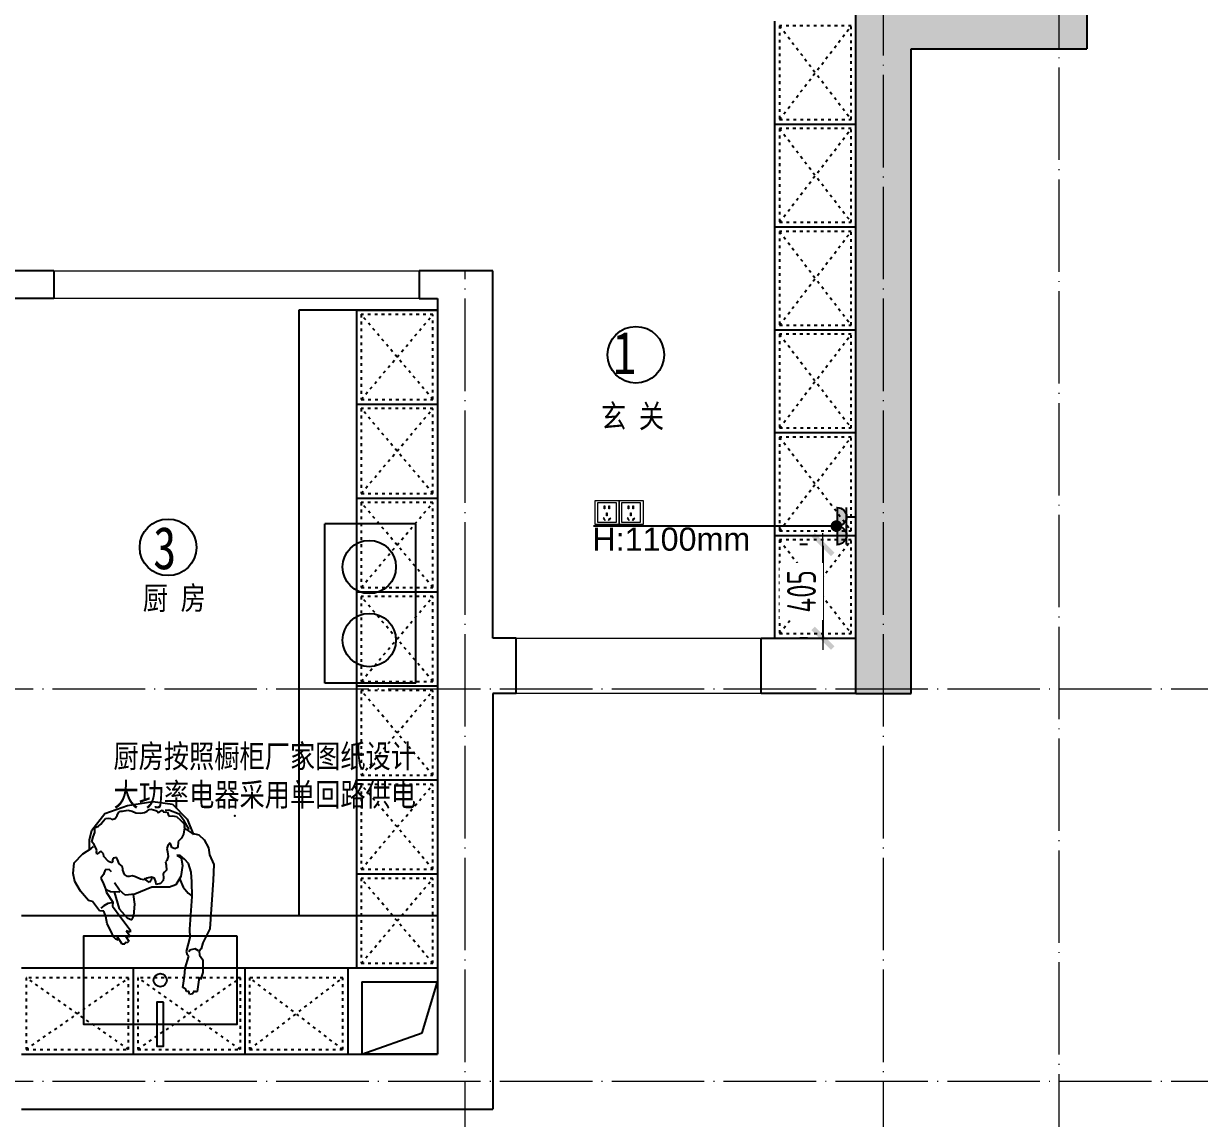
# Model space of a CAD drawing. Header units: inches. Extents: x 600 to 250244, y -404780 to 1000.
# Drawn here: x 109137 to 114226, y -284927 to -280189 of the extents above; entities that cross this region are included whole.
import ezdxf

# ---------------------------------------------------------------- set-up
doc = ezdxf.new("R2010")
doc.units = ezdxf.units.IN
doc.header["$MEASUREMENT"] = 0
doc.linetypes.add('ACAD_ISO03W100', pattern=[30, 12, -18])
doc.linetypes.add('DOTE', pattern=[2.42, 2, -0.2, 0.02, -0.2])
for name, color, linetype, lineweight in [('0000插座', 1, 'Continuous', 25), ('0000照明', 241, 'Continuous', 25), ('天棚材质标注', 2, 'Continuous', 5), ('门', 65, 'Continuous', 13)]:
    doc.layers.add(name, color=color, linetype=linetype, lineweight=lineweight)
for name, color, linetype in [('D-ARCHI', 250, 'Continuous'), ('EVH 立面填充', 8, 'Continuous'), ('IBS-182-原建筑非承重墙', 150, 'Continuous'), ('IBS-200-原建筑承重墙柱', 200, 'Continuous'), ('IDS-040-固定高家具', 40, 'Continuous'), ('IFF-31-卫浴洁具', 31, 'Continuous'), ('IFF-51-活动家具', 51, 'Continuous'), ('iGo户型优化', 7, 'Continuous'), ('房间编号', 50, 'Continuous')]:
    doc.layers.add(name, color=color, linetype=linetype)
doc.styles.add('ARI', font='SimSun.ttf', dxfattribs={"width": 0.8, "height": 200})
doc.styles.add('HBA-DIMT', font='ARCHS.SHX', dxfattribs={"width": 0.8})
doc.styles.add('MtXpl_Arial_Unicode_', font='ARIALUNI.ttf')
doc.styles.get("Standard").update_dxf_attribs({"font": 'arial.ttf'})
doc.styles.add('宋体', font='SimSun.ttf', dxfattribs={"width": 0.8})
doc.styles.add('思源宋体', font='SourceHanSansCN-Regular.ttf', dxfattribs={"width": 0.8})
doc.dimstyles.new('HBA_40', dxfattribs={"dimscale": 50, "dimtxt": 2.5, "dimasz": 0.1, "dimexe": 2, "dimexo": 2.5, "dimgap": 0.6, "dimtad": 1, "dimdec": 0, "dimrnd": 5, "dimzin": 0, "dimtxsty": 'HBA-DIMT', "dimblk": 'HBA_DIMENSION_TICK', "dimblk1": 'HBA_DIMENSION_TICK', "dimblk2": 'HBA_DIMENSION_TICK', "dimcen": 0.125, "dimclrd": 44, "dimclre": 44, "dimclrt": 2, "dimadec": 0, "dimazin": 0, "dimtfac": 1, "dimtdec": 0, "dimtix": 1, "dimtmove": 1, "dimatfit": 3, "dimldrblk": 'HBA_Leader_Dot', "dimfxl": 0, "dimtvp": 1, "dimtfill": 1, "dimtolj": 1, "dimtzin": 0, "dimarcsym": 0})

# ---------------------------------------------------------------- blocks, each defined once
blk = doc.blocks.new('_LINKPT1')
blk.add_line((0, 0), (0, 0))
blk = doc.blocks.new('M_X23')
for p, q in [((-0.5, 1.05), (-0.5, 1)), ((-0.5, 1), (0.5, 1)), ((0.5, 1.05), (0.5, 1)), ((0.5, 0.5), (-0.5, 0.5)), ((0, 0.5), (0, 0))]:
    blk.add_line(p, q)
blk.add_arc((0, 1), 0.5, 180, 0)
for points in [[(0.433, 0.75), (-0.433, 0.75), (0.5, 1), (-0.5, 1)], [(0.25, 0.567), (-0.25, 0.567), (0.433, 0.75), (-0.433, 0.75)], [(0, 0.5), (0, 0.5), (0.25, 0.567), (-0.25, 0.567)]]:
    blk.add_solid(points)
blk.add_blockref('_LINKPT1', (0.001, 0))
at = {"width": 0.8, "flags": 9}
blk.add_attdef('A', (0, 0), '', height=0.00002, dxfattribs=at)
blk = doc.blocks.new('HBA_DIMENSION_TICK')
at = {"color": 0, "linetype": 'ByBlock'}
for p, q in [((-10, 0), (0, 0)), ((0, 0), (10, 0))]:
    blk.add_line(p, q, dxfattribs=at)
at = {"color": 50, "linetype": 'ByBlock'}
blk.add_solid([(-10, -7), (-7, -10), (7, 10), (10, 7)], dxfattribs=at)
blk = doc.blocks.new('*D587')
at = {"layer": 'Defpoints', "color": 0, "transparency": 16777216}
for p in [(112654.5, -282443.7), (112596, -282848.6), (112654.5, -282848.6)]:
    blk.add_point(p, dxfattribs=at)
at = {"layer": '天棚材质标注', "color": 44, "lineweight": -2, "transparency": 16777216}
for p, q in [((112529.5, -282443.7), (112496, -282443.7)), ((112596, -282448.7), (112596, -282843.6)), ((112529.5, -282848.6), (112496, -282848.6))]:
    blk.add_line(p, q, dxfattribs=at)
at = {"layer": '天棚材质标注', "color": 44, "lineweight": -2, "transparency": 16777216, "xscale": 5, "yscale": 5, "zscale": 5}
for p, rotation in [((112596, -282443.7), 90), ((112596, -282848.6), 270)]:
    blk.add_blockref('HBA_DIMENSION_TICK', p, dxfattribs=dict(at, rotation=rotation))
at = {"layer": '天棚材质标注', "color": 2, "transparency": 16777216, "insert": (112503.5, -282646.1), "char_height": 125, "attachment_point": 5, "rotation": 90, "style": 'HBA-DIMT', "bg_fill": 3, "box_fill_scale": 1.25, "bg_fill_color": 256, "bg_fill_true_color": 13158600, "bg_fill_transparency": 0}
blk.add_mtext('\\A1;405', dxfattribs=at)
blk = doc.blocks.new('HBA_Leader_Dot')
at = {"color": 0, "linetype": 'ByBlock'}
blk.add_line((-5, 0), (-10, 0), dxfattribs=at)
at = {"color": 0, "linetype": 'ByBlock', "const_width": 5}
blk.add_lwpolyline([(-2.5, 0, 1), (2.5, 0, 1)], format="xyb", close=True, dxfattribs=at)
blk = doc.blocks.new('h46jtr')
at = {"lineweight": 0}
for points in [[(4759.4, 50.76), (4763.7, 50.76), (4763.7, 46.46), (4759.4, 46.46)], [(4763.27, 50.33), (4759.83, 50.33), (4759.83, 46.89), (4763.27, 46.89)], [(4761.03, 49.83), (4761.14, 49.83), (4761.14, 49.26), (4761.03, 49.26)], [(4761.44, 48.58), (4761.59, 48.58), (4761.59, 48), (4761.44, 48)], [(4761.88, 49.83), (4762, 49.83), (4762, 49.26), (4761.88, 49.26)], [(4760.98, 47.68), (4760.86, 47.61), (4761.13, 47.16), (4761.24, 47.22)], [(4762.05, 47.68), (4762.16, 47.61), (4761.9, 47.16), (4761.79, 47.22)]]:
    blk.add_lwpolyline(points, close=True, dxfattribs=at)

msp = doc.modelspace()

# ---------------------------------------------------------------- hatches: boundary and pattern name
at = {"layer": 'EVH 立面填充'}
h = msp.add_hatch(color=256, dxfattribs=at)
h.dxf.hatch_style = 1
h.paths.add_polyline_path([(112978.7, -280298.6), (113738.7, -280298.6), (113738.7, -280058.6), (112738.7, -280058.6), (112738.7, -283088.6), (112978.7, -283088.6)])

# ---------------------------------------------------------------- linework, layer by layer
for p in [(112388.7, -280623.6), (112388.7, -281068.6), (112388.7, -281513.6), (112388.7, -281958.6), (112388.7, -282403.6)]:
    msp.add_point(p)
at = {"layer": 'D-ARCHI', "color": 251, "linetype": 'DOTE', "lineweight": 5, "ltscale": 200}
for p, q in [((113618.7, -286587), (113618.7, -272638.4)), ((112858.7, -287587), (112858.7, -280058.6)), ((111048.4, -287587), (111048.4, -281258.6)), ((116438.7, -283068.6), (96111.4, -283068.6)), ((116438.7, -284767), (96111.4, -284767))]:
    msp.add_line(p, q, dxfattribs=at)
at = {"layer": 'IBS-182-原建筑非承重墙'}
for p, q in [((109268.4, -281258.6), (108528.4, -281258.6)), ((109268.4, -281258.6), (109268.4, -281378.6)), ((111168.4, -281258.6), (110848.4, -281258.6)), ((110848.4, -281258.6), (110848.4, -281378.6)), ((111168.4, -282848.6), (111168.4, -281258.6)), ((109268.4, -281378.6), (108528.4, -281378.6)), ((110848.4, -281378.6), (110928.4, -281378.6)), ((110928.4, -281378.6), (110928.4, -284648.6)), ((111268.4, -282848.6), (111168.4, -282848.6)), ((111268.4, -283088.6), (111268.4, -282848.6)), ((112328.7, -283088.6), (112328.7, -282848.6)), ((112328.7, -282848.6), (112738.7, -282848.6)), ((111268.4, -283088.6), (111168.4, -283088.6)), ((111168.4, -283088.6), (111168.4, -284887)), ((112738.7, -283088.6), (112328.7, -283088.6)), ((110540.1, -284275.6), (110540.1, -284648.6)), ((110540.1, -284275.6), (110928.4, -284275.6)), ((110600.1, -284335.6), (110600.1, -284648.6)), ((110600.1, -284335.6), (110928.4, -284335.6)), ((110861.8, -284556), (110928.4, -284335.6)), ((110600.1, -284648.6), (110861.8, -284556)), ((109128.4, -284648.6), (110928.4, -284648.6)), ((110928.4, -284648.6), (110600.1, -284648.6)), ((109128.4, -284887), (111168.4, -284887))]:
    msp.add_line(p, q, dxfattribs=at)
msp.add_point((110051, -283617.2), dxfattribs=at)
at = {"layer": 'IBS-200-原建筑承重墙柱', "ltscale": 0.02}
for p, q in [((112738.7, -283088.6), (112738.7, -280058.6)), ((113738.7, -280058.6), (113738.7, -280298.6)), ((112978.7, -283088.6), (112978.7, -280298.6)), ((112978.7, -280298.6), (113738.7, -280298.6)), ((112738.7, -283088.6), (112978.7, -283088.6))]:
    msp.add_line(p, q, dxfattribs=at)
at = {"layer": 'IDS-040-固定高家具'}
for p, q in [((112388.7, -282848.6), (112388.7, -280178.6)), ((112388.7, -280623.6), (112738.7, -280623.6)), ((112388.7, -281068.6), (112738.7, -281068.6)), ((110578.4, -281428.6), (110578.4, -284275.6)), ((110578.4, -281428.6), (110928.4, -281428.6)), ((112388.7, -281513.6), (112738.7, -281513.6)), ((110578.4, -281835.3), (110928.4, -281835.3)), ((112388.7, -281958.6), (112738.7, -281958.6)), ((110578.4, -282242.1), (110928.4, -282242.1)), ((112388.7, -282403.6), (112738.7, -282403.6)), ((110578.4, -282648.8), (110928.4, -282648.8)), ((110578.4, -283055.5), (110928.4, -283055.5)), ((110578.4, -283462.2), (110928.4, -283462.2)), ((110578.4, -283868.9), (110928.4, -283868.9)), ((109128.4, -284275.6), (110540.1, -284275.6)), ((109611.7, -284275.6), (109611.7, -284648.6)), ((110095, -284275.6), (110095, -284648.6))]:
    msp.add_line(p, q, dxfattribs=at)
at = {"layer": 'IDS-040-固定高家具', "linetype": 'ACAD_ISO03W100'}
for p, q in [((112408.7, -280603.6), (112718.7, -280198.6)), ((112408.7, -280198.6), (112718.7, -280603.6)), ((112408.7, -281048.6), (112718.7, -280643.6)), ((112408.7, -280643.6), (112718.7, -281048.6)), ((112408.7, -281493.6), (112718.7, -281088.6)), ((112408.7, -281088.6), (112718.7, -281493.6)), ((110598.4, -281815.3), (110908.4, -281448.6)), ((110908.4, -281815.3), (110598.4, -281448.6)), ((112408.7, -281938.6), (112718.7, -281533.6)), ((112408.7, -281533.6), (112718.7, -281938.6)), ((110598.4, -282222.1), (110908.4, -281855.3)), ((110908.4, -282222.1), (110598.4, -281855.3)), ((112408.7, -282383.6), (112718.7, -281978.6)), ((112408.7, -281978.6), (112718.7, -282383.6)), ((110598.4, -282628.8), (110908.4, -282262.1)), ((110908.4, -282628.8), (110598.4, -282262.1)), ((112408.7, -282828.6), (112718.7, -282423.6)), ((112408.7, -282423.6), (112718.7, -282828.6)), ((110598.4, -283035.5), (110908.4, -282668.8)), ((110908.4, -283035.5), (110598.4, -282668.8)), ((110598.4, -283442.2), (110908.4, -283075.5)), ((110908.4, -283442.2), (110598.4, -283075.5)), ((110598.4, -283848.9), (110908.4, -283482.2)), ((110908.4, -283848.9), (110598.4, -283482.2)), ((110598.4, -284255.6), (110908.4, -283888.9)), ((110908.4, -284255.6), (110598.4, -283888.9)), ((109148.4, -284628.6), (109591.7, -284318.6)), ((109591.7, -284628.6), (109148.4, -284318.6)), ((109631.7, -284628.6), (110075, -284318.6)), ((110075, -284628.6), (109631.7, -284318.6)), ((110115, -284628.6), (110518.7, -284318.6)), ((110518.7, -284628.6), (110115, -284318.6))]:
    msp.add_line(p, q, dxfattribs=at)
for points in [[(112408.7, -280603.6), (112718.7, -280603.6), (112718.7, -280198.6), (112408.7, -280198.6)], [(112408.7, -281048.6), (112718.7, -281048.6), (112718.7, -280643.6), (112408.7, -280643.6)], [(112408.7, -281493.6), (112718.7, -281493.6), (112718.7, -281088.6), (112408.7, -281088.6)], [(110598.4, -281815.3), (110908.4, -281815.3), (110908.4, -281448.6), (110598.4, -281448.6)], [(112408.7, -281938.6), (112718.7, -281938.6), (112718.7, -281533.6), (112408.7, -281533.6)], [(110598.4, -282222.1), (110908.4, -282222.1), (110908.4, -281855.3), (110598.4, -281855.3)], [(112408.7, -282383.6), (112718.7, -282383.6), (112718.7, -281978.6), (112408.7, -281978.6)], [(110598.4, -282628.8), (110908.4, -282628.8), (110908.4, -282262.1), (110598.4, -282262.1)], [(112408.7, -282828.6), (112718.7, -282828.6), (112718.7, -282423.6), (112408.7, -282423.6)], [(110598.4, -283035.5), (110908.4, -283035.5), (110908.4, -282668.8), (110598.4, -282668.8)], [(110598.4, -283442.2), (110908.4, -283442.2), (110908.4, -283075.5), (110598.4, -283075.5)], [(110598.4, -283848.9), (110908.4, -283848.9), (110908.4, -283482.2), (110598.4, -283482.2)], [(110598.4, -284255.6), (110908.4, -284255.6), (110908.4, -283888.9), (110598.4, -283888.9)], [(109148.4, -284628.6), (109591.7, -284628.6), (109591.7, -284318.6), (109148.4, -284318.6)], [(109631.7, -284628.6), (110075, -284628.6), (110075, -284318.6), (109631.7, -284318.6)], [(110115, -284628.6), (110518.7, -284628.6), (110518.7, -284318.6), (110115, -284318.6)]]:
    msp.add_lwpolyline(points, close=True, dxfattribs=at)
at = {"layer": 'IFF-31-卫浴洁具', "ltscale": 0.02}
for p, q in [((110834.2, -282354.2), (110440.5, -282354.2)), ((110440.5, -283043.2), (110440.5, -282354.2)), ((110834.2, -283043.2), (110834.2, -282354.2)), ((110834.2, -283043.2), (110440.5, -283043.2))]:
    msp.add_line(p, q, dxfattribs=at)
for points in [[(110060.9, -284138.6), (109395.9, -284138.6), (109395.9, -284518.6), (110060.9, -284518.6)], [(109742.6, -284423.6), (109714.1, -284423.6), (109714.1, -284613.6), (109742.6, -284613.6)]]:
    msp.add_lwpolyline(points, close=True, dxfattribs=at)
for centre, radius in [((110632.9, -282540.6, 0), 115.3), ((110632.9, -282856.9, 0), 115.3), ((109728.4, -284328.6), 28.5)]:
    msp.add_circle(centre, radius, dxfattribs=at)
at = {"layer": 'IFF-51-活动家具'}
for p, q in [((110328.4, -281428.6), (110328.4, -284048.6)), ((110928.4, -281428.6), (110328.4, -281428.6)), ((109128.4, -284048.6), (110328.4, -284048.6)), ((110328.4, -284048.6), (110928.4, -284048.6))]:
    msp.add_line(p, q, dxfattribs=at)
at = {"layer": 'iGo户型优化', "color": 251}
for p, q in [((109587.2, -283572.3), (109695.6, -283555.2)), ((109695.6, -283555.2), (109781.2, -283567.2)), ((109781.2, -283567.2), (109844.8, -283631.4)), ((109432.2, -283679.9), (109489.2, -283606.9)), ((109489.2, -283606.9), (109587.2, -283572.3)), ((109532.9, -283629), (109541.3, -283616.6)), ((109541.3, -283616.6), (109547.7, -283602.7)), ((109547.7, -283602.7), (109555.8, -283597.5)), ((109555.8, -283597.5), (109564.8, -283597.6)), ((109564.8, -283597.6), (109587.5, -283593.3)), ((109587.5, -283593.3), (109606.2, -283596.9)), ((109606.2, -283596.9), (109622.2, -283604.8)), ((109622.2, -283604.8), (109644.1, -283606)), ((109644.1, -283606), (109659.8, -283603)), ((109659.8, -283603), (109671.3, -283597.2)), ((109671.3, -283597.2), (109680.8, -283590)), ((109680.8, -283590), (109689.5, -283588.3)), ((109689.5, -283588.3), (109708.6, -283593.7)), ((109708.6, -283593.7), (109714.8, -283597.9)), ((109714.8, -283597.9), (109721.4, -283603.9)), ((109721.4, -283603.9), (109732.6, -283596.4)), ((109732.6, -283596.4), (109737.2, -283591.9)), ((109737.2, -283591.9), (109742, -283598.2)), ((109742, -283598.2), (109740.6, -283600.3)), ((109740.6, -283600.3), (109751.7, -283601.8)), ((109764.9, -283593.4), (109750.4, -283594.7)), ((109751.7, -283601.8), (109758.7, -283600.4)), ((109758.7, -283600.4), (109765.8, -283619)), ((109810.5, -283609.6), (109764.9, -283593.4)), ((109765.8, -283619), (109781.8, -283617.7)), ((109781.8, -283617.7), (109798.5, -283620)), ((109798.5, -283620), (109818.2, -283637.9)), ((109832.1, -283639.1), (109810.5, -283609.6)), ((109441, -283668.2), (109451.4, -283666.2)), ((109443, -283669.6), (109441, -283668.2)), ((109445.4, -283672.8), (109443, -283669.6)), ((109451.4, -283666.2), (109461.6, -283662.5)), ((109461.6, -283662.5), (109470.7, -283653.5)), ((109470.7, -283653.5), (109480.9, -283640.7)), ((109480.9, -283640.7), (109491.4, -283629.7)), ((109491.4, -283629.7), (109505.4, -283627)), ((109505.4, -283627), (109514.8, -283628.9)), ((109514.8, -283628.9), (109519.2, -283633.4)), ((109519.2, -283633.4), (109532.9, -283629)), ((109818.2, -283637.9), (109831.7, -283651.6)), ((109833.3, -283669.4), (109829.5, -283697.2)), ((109830.2, -283663.9), (109834.9, -283672.3)), ((109831.7, -283651.6), (109833.3, -283669.4)), ((109853.3, -283675.9), (109832.1, -283639.1)), ((109844.8, -283631.4), (109871.9, -283699)), ((109421.9, -283765.3), (109422.2, -283720.8)), ((109422.2, -283720.8), (109432.2, -283679.9)), ((109432.8, -283729.5), (109437.8, -283708.6)), ((109437.8, -283708.6), (109445, -283689.2)), ((109445, -283689.2), (109445.4, -283672.8)), ((109820, -283713.5), (109806.6, -283728.7)), ((109829.5, -283697.2), (109820, -283713.5)), ((109834.9, -283672.3), (109865.4, -283693.1)), ((109865.4, -283693.1), (109895.1, -283699.9)), ((109895.1, -283699.9), (109918.8, -283722)), ((109918.8, -283722), (109937.6, -283755.6)), ((109393, -283781.4), (109429.4, -283758.5)), ((109429.4, -283758.5), (109439.9, -283750.9)), ((109442.4, -283742.1), (109432.8, -283729.5)), ((109452, -283763.8), (109442.4, -283742.1)), ((109454.4, -283766.9), (109452, -283763.8)), ((109452.2, -283774.6), (109454.4, -283766.9)), ((109471.4, -283770.9), (109458.8, -283780.6)), ((109482.4, -283781.5), (109471.4, -283770.9)), ((109761.2, -283746.4), (109756.2, -283758.2)), ((109756.2, -283758.2), (109759.2, -283773.9)), ((109771.4, -283733.6), (109761.2, -283746.4)), ((109775.5, -283745.5), (109771.4, -283733.6)), ((109778.9, -283753.9), (109775.5, -283745.5)), ((109791, -283760.6), (109778.9, -283753.9)), ((109804.3, -283754.5), (109791, -283760.6)), ((109806.6, -283728.7), (109804.3, -283754.5)), ((109937.6, -283755.6), (109941.8, -283786.8)), ((109350.9, -283867.5), (109356.1, -283820.4)), ((109356.1, -283820.4), (109393, -283781.4)), ((109453.9, -283783.3), (109452.2, -283774.6)), ((109458.8, -283780.6), (109453.9, -283783.3)), ((109484.8, -283793.7), (109482.4, -283781.5)), ((109505.1, -283815.1), (109484.8, -283793.7)), ((109519, -283821.5), (109505.1, -283815.1)), ((109524.6, -283813.2), (109519, -283821.5)), ((109524, -283800.7), (109520.8, -283812.1)), ((109520.8, -283812.1), (109524.6, -283813.2)), ((109539.7, -283797.7), (109524, -283800.7)), ((109543.1, -283806.1), (109539.7, -283797.7)), ((109550.3, -283824.6), (109543.1, -283806.1)), ((109757.2, -283810.5), (109751.2, -283817.1)), ((109751.2, -283817.1), (109753.8, -283831)), ((109762.9, -283793.1), (109757.2, -283810.5)), ((109759.2, -283773.9), (109762.9, -283793.1)), ((109800.1, -283787.2), (109818.4, -283799.7)), ((109814.7, -283789.7), (109800.1, -283787.2)), ((109833.7, -283805.6), (109814.7, -283789.7)), ((109818.4, -283799.7), (109824.6, -283832.2)), ((109851.3, -283823.5), (109833.7, -283805.6)), ((109861.9, -283860.6), (109851.3, -283823.5)), ((109941.8, -283786.8), (109960.2, -283827.6)), ((109359.2, -283901.4), (109350.9, -283867.5)), ((109482.7, -283870.7), (109471.7, -283887)), ((109489.7, -283851.7), (109482.7, -283870.7)), ((109507.2, -283850.1), (109489.7, -283851.7)), ((109518, -283860.5), (109507.2, -283850.1)), ((109563.1, -283834.8), (109550.3, -283824.6)), ((109567.1, -283846.7), (109563.1, -283834.8)), ((109566.4, -283852.3), (109567.1, -283846.7)), ((109573.5, -283870.8), (109566.4, -283852.3)), ((109586, -283879.3), (109573.5, -283870.8)), ((109747, -283861.3), (109741, -283867.8)), ((109741, -283867.8), (109742.6, -283885.6)), ((109756.1, -283852.3), (109747, -283861.3)), ((109753.8, -283831), (109756.1, -283852.3)), ((109824.6, -283832.2), (109817.7, -283879.6)), ((109864.6, -283902.6), (109861.9, -283860.6)), ((109960.2, -283827.6), (109957.2, -283895.6)), ((109383.1, -283943), (109359.2, -283901.4)), ((109471.7, -283887), (109483.4, -283911.4)), ((109483.4, -283911.4), (109491.1, -283933)), ((109552.5, -283939.1), (109530.6, -283907.8)), ((109593.3, -283879.7), (109586, -283879.3)), ((109607.2, -283877), (109593.3, -283879.7)), ((109620.8, -283881.7), (109607.2, -283877)), ((109642.6, -283892), (109620.8, -283881.7)), ((109659.3, -283894.2), (109642.6, -283892)), ((109670.5, -283886.7), (109659.3, -283894.2)), ((109660.2, -283890.1), (109659.4, -283889.9)), ((109672.4, -283898.5), (109660.2, -283890.1)), ((109689.7, -283883), (109670.5, -283886.7)), ((109682.6, -283905.4), (109672.4, -283898.5)), ((109689.5, -283895.2), (109682.6, -283905.4)), ((109692.7, -283884), (109689.5, -283895.2)), ((109703.2, -283887.7), (109689.7, -283883)), ((109694.7, -283883.4), (109692.7, -283884)), ((109709.7, -283902.7), (109703.2, -283887.7)), ((109710.3, -283915.3), (109709.7, -283902.7)), ((109729.1, -283909.9), (109710.3, -283915.3)), ((109741.1, -283896.7), (109729.1, -283909.9)), ((109742.6, -283885.6), (109741.1, -283896.7)), ((109796.2, -283915.7), (109768.1, -283926.3)), ((109817.7, -283879.6), (109796.2, -283915.7)), ((109812, -283889.2), (109828.2, -283925.5)), ((109828.2, -283925.5), (109849.1, -283951.7)), ((109866.1, -283966.2), (109864.6, -283902.6)), ((109957.2, -283895.6), (109942.4, -284106)), ((109417.5, -283984.3), (109383.1, -283943)), ((109491.1, -283933), (109496, -283949.8)), ((109513.1, -283946.6), (109493.8, -283937.8)), ((109496, -283949.8), (109523.3, -283990.7)), ((109554.1, -283947.6), (109513.1, -283946.6)), ((109528.8, -283947), (109550.1, -284019.4)), ((109576.2, -283961.2), (109552.5, -283939.1)), ((109617.9, -283956.7), (109576.2, -283961.2)), ((109618.9, -283999.1), (109613, -283957.3)), ((109691.9, -283926.7), (109617.9, -283956.7)), ((109768.1, -283926.3), (109691.9, -283926.7)), ((109849.1, -283951.7), (109866.1, -283965.6)), ((109856, -284108.3), (109866.1, -283966.2)), ((109435.9, -283987.9), (109417.5, -283984.3)), ((109464.9, -284028.5), (109435.9, -283987.9)), ((109483.9, -284007.1), (109471.5, -284016.6)), ((109501.4, -283996.7), (109483.9, -284007.1)), ((109518.5, -283993.4), (109501.4, -283996.7)), ((109523.3, -283990.7), (109521.5, -284008.8)), ((109521.5, -284008.8), (109557.2, -284057)), ((109550.1, -284019.4), (109585.9, -284058.6)), ((109614.3, -284049.7), (109618.9, -283999.1)), ((109484.7, -284030), (109464.9, -284028.5)), ((109492.7, -284053.3), (109484.7, -284030)), ((109498.6, -284084.2), (109492.7, -284053.3)), ((109557.2, -284057), (109597.7, -284111.4)), ((109585.9, -284058.6), (109605.3, -284067.4)), ((109605.3, -284067.4), (109614.3, -284049.7)), ((109515.7, -284118.2), (109498.6, -284084.2)), ((109525.4, -284141.1), (109515.7, -284118.2)), ((109580.6, -284114.7), (109594.8, -284133.2)), ((109597.7, -284120.3), (109580.6, -284114.7)), ((109597.7, -284111.4), (109597.7, -284120.3)), ((109857.4, -284143.5), (109856, -284108.3)), ((109942.4, -284106), (109913.2, -284166.6)), ((109536.3, -284151.5), (109525.4, -284141.1)), ((109545.8, -284155), (109536.3, -284151.5)), ((109540.5, -284136.5), (109545.8, -284155)), ((109563.4, -284172.9), (109540.5, -284136.5)), ((109575.7, -284172.4), (109563.4, -284172.9)), ((109576.1, -284165.2), (109575.7, -284172.4)), ((109585.3, -284167), (109576.1, -284165.2)), ((109580.1, -284139.6), (109592.9, -284160.2)), ((109593, -284142.5), (109580.1, -284139.6)), ((109592.9, -284160.2), (109585.3, -284167)), ((109594.8, -284133.2), (109593, -284142.5)), ((109842.5, -284204.9), (109857.4, -284143.5)), ((109913.2, -284166.6), (109905.8, -284192.8)), ((109836.7, -284277), (109851.5, -284224.5)), ((109846.8, -284218.3), (109842.5, -284204.9)), ((109851.5, -284224.5), (109846.8, -284218.3)), ((109855.5, -284198.9), (109851.7, -284206.7)), ((109879.1, -284192.6), (109855.5, -284198.9)), ((109893.4, -284202.3), (109879.1, -284192.6)), ((109905.8, -284192.8), (109897.1, -284203.4)), ((109897.1, -284203.4), (109898.7, -284220.8)), ((109898.7, -284220.8), (109913.2, -284241.1)), ((109833, -284313.2), (109836.7, -284277)), ((109913.2, -284241.1), (109913, -284296.1)), ((109826.1, -284360.6), (109833, -284313.2)), ((109897.5, -284316.8), (109887.7, -284377.2)), ((109902.9, -284326.4), (109897.5, -284316.8)), ((109913, -284296.1), (109902.9, -284326.4)), ((109839.7, -284366.9), (109826.1, -284360.6)), ((109841.9, -284378.9), (109839.7, -284366.9)), ((109852.2, -284376.9), (109841.9, -284378.9)), ((109854.8, -284390.6), (109852.2, -284376.9)), ((109876.5, -284374.1), (109868.5, -284388)), ((109881.2, -284380.3), (109876.5, -284374.1)), ((109887.7, -284377.2), (109881.2, -284380.3)), ((109868.5, -284388), (109854.8, -284390.6))]:
    msp.add_line(p, q, dxfattribs=at)
at = {"layer": '房间编号'}
for centre in [(111786.9, -281622), (109762.1, -282455.5)]:
    msp.add_circle(centre, 122.5, dxfattribs=at)
at = {"layer": '门', "color": 8, "lineweight": 5}
for points in [[(109268.4, -281258.6), (110848.4, -281258.6), (110848.4, -281378.6), (109268.4, -281378.6)], [(111268.4, -282848.6), (112328.7, -282848.6), (112328.7, -283088.6), (111268.4, -283088.6)]]:
    msp.add_lwpolyline(points, close=True, dxfattribs=at)

# ---------------------------------------------------------------- block references
at = {"layer": '0000插座', "color": 8, "lineweight": 5, "xscale": 24.14285714285714, "yscale": 24.14285714285714, "zscale": 24.14285714285714}
for p in [(-3295.4, -283478.6), (-3191.6, -283478.6)]:
    msp.add_blockref('h46jtr', p, dxfattribs=at)
at = {"layer": '0000插座', "lineweight": 5, "xscale": -80.1239835984177, "yscale": 80.1239835984177, "zscale": 80.1239835984177, "rotation": 90}
for p in [(112738.7, -282323.5), (112738.7, -282403.6)]:
    msp.add_blockref('M_X23', p, dxfattribs=at)

# ---------------------------------------------------------------- texts
at = {"layer": '0000插座', "insert": (111598.8, -282370), "char_height": 100, "width": 2800.572, "attachment_point": 1, "style": 'MtXpl_Arial_Unicode_'}
msp.add_mtext('H:1100mm', dxfattribs=at)
at = {"layer": '0000插座', "insert": (110835.2, -283587.4), "char_height": 100, "attachment_point": 9, "style": '思源宋体'}
msp.add_mtext_dynamic_manual_height_columns('厨房按照橱柜厂家图纸设计\\P大功率电器采用单回路供电', width=6146.256, gutter_width=0.5, heights=[0], dxfattribs=at)
at = {"layer": '房间编号', "color": 8, "style": '宋体', "width": 0.8}
for s, p in [('玄 关', (111636.3, -281937.8)), ('厨 房', (109652.9, -282724.7))]:
    msp.add_text(s, height=100, dxfattribs=at).set_placement(p)
at = {"layer": '房间编号', "char_height": 183.8, "attachment_point": 3, "style": 'ARI'}
for s, insert, width in [('1', (111787.8, -281521.7), 2606.465), ('3', (109797.9, -282366.3), 2414.655)]:
    msp.add_mtext(s, dxfattribs=dict(at, insert=insert, width=width))

# ---------------------------------------------------------------- next in the draw order: dimensions: what is measured, and where the dimension line sits
at = {"layer": '天棚材质标注', "color": 6}
dim = msp.add_linear_dim(base=(112596, -282848.6), p1=(112654.5, -282443.7), p2=(112654.5, -282848.6), angle=90, dimstyle='HBA_40', dxfattribs=at)
dim.commit()
dim.dimension.update_dxf_attribs({"geometry": '*D587', "text_midpoint": (112503.5, -282646.1)})

# ---------------------------------------------------------------- next in the draw order: leaders
at = {"layer": '0000照明'}
msp.add_leader([(112654.5, -282363.6), (111603.4, -282363.6)], dimstyle='HBA_40', override={"dimgap": 0.6, "dimtad": 0}, dxfattribs=at)

doc.saveas('drawing.dxf')
